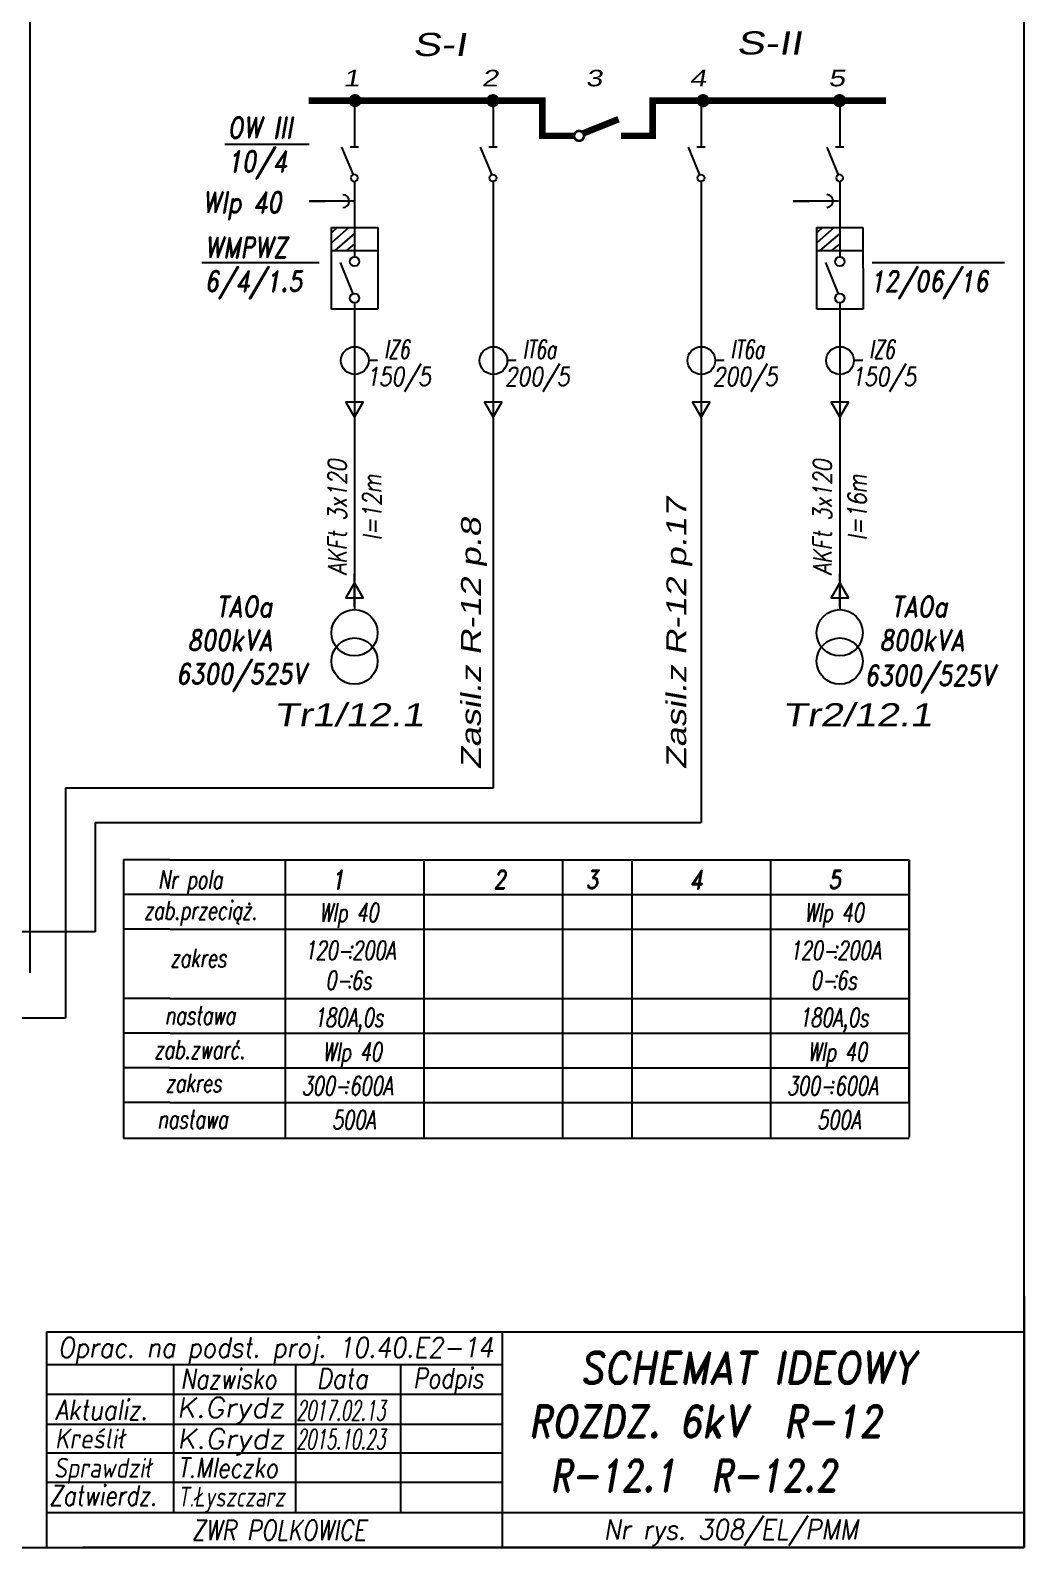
# Model space of a CAD drawing. Extents: x 5 to 594, y -5 to 420.
# Drawn here: x 443.5 to 594.1, y -0.3 to 229.5 of the extents above; entities that cross this region are included whole.
import ezdxf
from ezdxf.enums import TextEntityAlignment as Align

# ---------------------------------------------------------------- set-up
doc = ezdxf.new("R2010")
doc.units = 0
doc.header["$MEASUREMENT"] = 0
doc.layers.get('0').update_dxf_attribs({"linetype": 'CONTINUOUS'})
doc.layers.add('LINIE', color=7, linetype='CONTINUOUS')
doc.layers.add('STYKI', color=7, linetype='CONTINUOUS')
doc.styles.add('Arial', font='arial.ttf', dxfattribs={"width": 1.3, "oblique": 10, "height": 4})
doc.styles.add('ROMAND', font='romand', dxfattribs={"width": 0.7, "oblique": 10, "height": 3.5})
doc.styles.add('ROMANS', font='romans', dxfattribs={"width": 0.7, "oblique": 10, "height": 3.8})

# ---------------------------------------------------------------- blocks, each defined once
blk = doc.blocks.new('5')
for p, q in [((-3.19, 0), (0, 0)), ((0, 0.92), (0, -0.86)), ((7.51, 0), (10.42, 0))]:
    blk.add_line(p, q)
blk.add_circle((6.76, 0.04), 0.75)
at = {"layer": 'STYKI'}
blk.add_line((0.07, 2.82), (6.07, 0.32), dxfattribs=at)
blk = doc.blocks.new('1')
for p, q in [((-5, 0), (-5, 17.7)), ((-5, 17.7), (5, 17.7)), ((-1.23, 17.7), (-5, 14.38)), ((-3.74, 17.7), (-5, 16.54)), ((0, 19.09), (0, 11.32)), ((3.94, 17.7), (5, 17.7)), ((5, 17.7), (5.04, 0)), ((0, 16.37), (-4.31, 12.7)), ((0, 14.18), (-1.78, 12.7)), ((-5, 12.7), (5, 12.7)), ((-4.76, 0), (-5, 0)), ((5.04, 0), (-4.76, 0)), ((0, 1.39), (0, -1.61))]:
    blk.add_line(p, q)
for centre in [(0, 10.32), (0, 2.39)]:
    blk.add_circle(centre, 1)
at = {"layer": 'STYKI'}
blk.add_line((-3.11, 10.08), (-0.36, 3.31), dxfattribs=at)
blk = doc.blocks.new('3')
at = {"color": 7}
blk.add_line((0, 8.61), (0, -2.22), dxfattribs=at)
blk.add_line((3.06, 3.05), (4.99, 3.05))
blk.add_circle((0.05, 3), 3)
blk = doc.blocks.new('*U3')
at = {"color": 0}
mesh = blk.add_polyface(dxfattribs=at)
corners = [(0, 0), (3.75, 6.51), (-3.76, 6.5)]
mesh.append_faces([[corners[k] for k in face] for face in [(0, 1, 2)]], dxfattribs={"color": 0})
blk = doc.blocks.new('6')
at = {"color": 7}
blk.add_line((-0.47, 6.02), (-0.47, -1.14), dxfattribs=at)
at = {"xscale": 0.5, "yscale": 0.5, "zscale": 0.5}
blk.add_blockref('*U3', (-0.47, 0.77), dxfattribs=at)
blk = doc.blocks.new('9')
for centre in [(-0.02, -5), (-0.02, -11.12)]:
    blk.add_circle(centre, 5)

msp = doc.modelspace()

# ---------------------------------------------------------------- linework, layer by layer
for p, q in [((594, -0.31), (594, 420)), ((513.58, 218.5), (513.58, 211.83)), ((545.08, 218.64), (545.08, 211.83)), ((512.94, 211.83), (514.18, 211.83)), ((544.44, 211.83), (545.68, 211.83)), ((513.58, 206.58), (513.58, 204.54)), ((545.08, 206.58), (545.08, 204.54)), ((492.6, 203.6), (485.75, 203.6)), ((565.91, 203.6), (559.06, 203.6)), ((453.29, 109.5), (545.09, 109.5)), ((453.29, 109.5), (453.29, 92.94)), ((453.29, 92.95), (304.33, 92.95)), ((4.78, -0.31), (594, -0.31))]:
    msp.add_line(p, q)
at = {"color": 7}
for p, q in [((443.47, 86.74), (443.47, 237.03)), ((492.59, 219.39), (492.59, 211.85)), ((566.09, 219.39), (566.09, 211.85)), ((472.92, 212.24), (485.72, 212.24)), ((492.59, 206.64), (492.59, 195.12)), ((513.59, 206.47), (513.59, 114.67)), ((545.09, 206.47), (545.09, 109.5)), ((566.09, 206.64), (566.09, 195.12)), ((469.44, 194.3), (487.24, 194.3)), ((570.99, 194.3), (588.79, 194.3)), ((588.79, 194.3), (591.03, 194.3)), ((492.59, 188.22), (492.59, 141.69)), ((566.09, 188.22), (566.09, 141.69)), ((513.59, 114.67), (448.8, 114.67)), ((448.8, 114.67), (448.8, 79.83)), ((464.59, 103.83), (457.59, 103.83)), ((464.59, 103.83), (576.59, 103.83)), ((482.09, 103.83), (482.09, 61.83)), ((503.09, 103.83), (503.09, 61.83)), ((524.09, 103.83), (524.09, 61.83)), ((534.59, 103.83), (534.59, 61.83)), ((555.59, 103.83), (555.59, 61.83)), ((576.59, 67.08), (576.59, 103.83)), ((576.59, 103.83), (576.59, 61.83)), ((464.59, 98.58), (457.59, 98.58)), ((464.59, 98.58), (576.59, 98.58)), ((464.59, 93.33), (457.59, 93.33)), ((464.59, 93.33), (576.59, 93.33)), ((464.59, 82.83), (457.59, 82.83)), ((464.59, 82.83), (457.59, 82.83)), ((464.59, 82.83), (576.59, 82.83)), ((448.8, 79.83), (154.93, 79.83)), ((464.59, 77.58), (457.59, 77.58)), ((464.59, 77.58), (576.59, 77.58)), ((464.59, 72.33), (457.59, 72.33)), ((464.59, 72.33), (576.59, 72.33)), ((464.59, 67.08), (457.59, 67.08)), ((464.59, 67.08), (576.59, 67.08)), ((594, 37.76), (594, -0.31)), ((445.91, 32.34), (445.91, -0.31)), ((594, 33.54), (594, -0.31)), ((445.91, 27.41), (514.84, 27.41)), ((483.63, 27.41), (483.63, 18.28)), ((499.55, 27.41), (499.55, 5)), ((445.91, 22.88), (514.84, 22.88)), ((445.91, 18.35), (514.89, 18.35)), ((483.63, 18.35), (483.63, 5)), ((445.91, 14.01), (514.98, 14.01)), ((445.91, 9.56), (514.89, 9.56)), ((451.45, -0.31), (451.45, -0.31)), ((451.45, -0.31), (451.45, -0.31))]:
    msp.add_line(p, q, dxfattribs=at)
at = {"const_width": 1}
for points in [[(485.65, 218.8), (521.48, 218.8)], [(521.04, 219.29), (521.04, 213.48), (525.83, 213.48)], [(537.74, 219.29), (537.74, 213.48), (532.95, 213.48)], [(537.27, 218.8), (573.1, 218.8)], [(527.06, 213.79), (532.58, 216)]]:
    msp.add_lwpolyline(points, dxfattribs=at)
at = {"color": 7}
for points, const_width in [([(492.17, 218.81, 1), (493.16, 218.81, 1)], 0.985), ([(513.03, 218.81, 1), (514.03, 218.81, 1)], 0.985), ([(544.89, 218.81, 1), (545.89, 218.81, 1)], 0.985), ([(565.55, 218.81, 1), (566.55, 218.81, 1)], 0.985), ([(525.85, 213.47, 1), (527.34, 213.47, 1)], 0.386)]:
    msp.add_lwpolyline(points, format="xyb", close=True, dxfattribs=dict(at, const_width=const_width))
for points in [[(485.73, 203.58), (488.14, 203.58)], [(559.03, 203.58), (561.44, 203.58)]]:
    msp.add_lwpolyline(points)
for centre in [(513.55, 207.1), (545.05, 207.1)]:
    msp.add_circle(centre, 0.525)
for centre in [(490.81, 203.59), (564.11, 203.6)]:
    msp.add_arc(centre, 0.975, 271.3154, 88.6846)
at = {"layer": 'LINIE', "color": 7}
for p, q in [((457.59, 103.83), (457.59, 61.68)), ((457.59, 61.68), (576.59, 61.68)), ((445.91, 32.34), (594, 32.34)), ((514.94, 32.34), (514.94, -0.34)), ((465.16, 27.41), (465.16, 5)), ((445.91, 5), (594.1, 5)), ((445.91, -0.31), (594, -0.31)), ((594, -0.31), (451.44, -0.31)), ((451.44, -0.31), (451.44, -0.31)), ((594, -0.31), (594, -0.31))]:
    msp.add_line(p, q, dxfattribs=at)
at = {"layer": 'STYKI'}
for p, q in [((511.61, 211.79), (513.36, 207.58)), ((543.11, 211.79), (544.86, 207.58))]:
    msp.add_line(p, q, dxfattribs=at)

# ---------------------------------------------------------------- block references
at = {"color": 7}
for name, p, xscale, yscale, zscale, rotation in [('5', (492.58, 211.83), -0.6999999999999886, 0.6999999999999886, 0.7, 90), ('5', (566.08, 211.83), -0.6999999999999886, 0.6999999999999886, 0.7, 90), ('6', (492.26, 146.34), 0.7000000000000455, 0.7000000000000455, 0.7000000000000455, 180), ('6', (565.76, 146.34), 0.7000000000000455, 0.7000000000000455, 0.7000000000000455, 180)]:
    msp.add_blockref(name, p, dxfattribs=dict(at, xscale=xscale, yscale=yscale, zscale=zscale, rotation=rotation))
at = {"color": 7, "xscale": 0.7000000000000455, "yscale": 0.7000000000000455, "zscale": 0.7000000000000455}
for name, p in [('1', (492.59, 187.22)), ('1', (566.09, 187.22)), ('3', (492.59, 177.35)), ('3', (513.59, 177.35)), ('3', (545.09, 177.35)), ('3', (566.09, 177.35)), ('6', (492.91, 170.35)), ('6', (513.91, 170.35)), ('6', (545.41, 170.35)), ('6', (566.41, 170.35)), ('9', (492.59, 141.72)), ('9', (566.09, 141.72))]:
    msp.add_blockref(name, p, dxfattribs=at)

# ---------------------------------------------------------------- texts
at = {"color": 7, "oblique": 10}
for s, height, style, width, p in [('S-I', 3.5, 'Arial', 1.3, (501.38, 225.57)), ('S-II', 3.5, 'Arial', 1.3, (550.43, 225.8)), ('1', 2.5, 'Arial', 1.3, (490.84, 220.98)), ('2', 2.5, 'Arial', 1.3, (511.84, 220.98)), ('3', 2.5, 'Arial', 1.3, (527.59, 220.98)), ('4', 2.5, 'Arial', 1.3, (543.34, 220.98)), ('5', 2.5, 'Arial', 1.3, (564.34, 220.98)), ('OW III', 3.15, 'ROMAND', 0.8, (473.34, 213.14)), ('10/4', 3.15, 'ROMAND', 0.8, (473.34, 208.04)), ('WIp 40', 3.15, 'ROMAND', 0.8, (469.53, 201.84)), ('WMPWZ', 3.15, 'ROMAND', 0.8, (469.86, 195)), ('6/4/1.5', 3.15, 'ROMAND', 0.8, (469.86, 189.9)), ('12/06/16', 3.15, 'ROMAND', 0.8, (570.66, 189.9)), ('IZ6', 2.8, 'ROMAND', 0.67, (497.04, 179.75)), ('IT6a', 2.8, 'ROMAND', 0.67, (518.04, 179.75)), ('IT6a', 2.8, 'ROMAND', 0.67, (549.54, 179.75)), ('IZ6', 2.8, 'ROMAND', 0.67, (570.54, 179.75)), ('150/5', 2.8, 'ROMANS', 0.8, (494.34, 175.62)), ('200/5', 2.8, 'ROMANS', 0.8, (515.34, 175.62)), ('200/5', 2.8, 'ROMANS', 0.8, (546.84, 175.62)), ('150/5', 2.8, 'ROMANS', 0.8, (567.84, 175.62)), ('TAOa', 3.15, 'ROMAND', 0.8, (471.6, 140.62)), ('TAOa', 3.15, 'ROMAND', 0.8, (573.87, 140.62)), ('800kVA', 3.15, 'ROMAND', 0.8, (467.26, 135.52)), ('800kVA', 3.15, 'ROMAND', 0.8, (572.1, 135.52)), ('6300/525V', 3.15, 'ROMAND', 0.8, (465.52, 130.42)), ('6300/525V', 3.15, 'ROMAND', 0.8, (569.81, 130.18)), ('Nr pola', 2.8, 'ROMANS', 0.7, (462.81, 99.45)), ('1', 2.8, 'ROMAND', 0.8, (489.09, 99.44)), ('2', 2.8, 'ROMAND', 0.8, (513.59, 99.44)), ('3', 2.8, 'ROMAND', 0.8, (527.59, 99.44)), ('4', 2.8, 'ROMAND', 0.8, (543.34, 99.44)), ('5', 2.8, 'ROMAND', 0.8, (564.34, 99.44)), ('zab.przeciąż.', 2.8, 'ROMANS', 0.7, (460.65, 94.79)), ('WIp 40', 2.8, 'ROMANS', 0.7, (487.22, 94.46)), ('WIp 40', 2.8, 'ROMANS', 0.7, (560.72, 94.46)), ('zakres', 2.8, 'ROMANS', 0.7, (464.67, 87.56)), ('120-200A', 2.8, 'ROMANS', 0.7, (484.99, 88.72)), (':', 2.8, 'ROMANS', 0.7, (491.5, 88.92)), ('120-200A', 2.8, 'ROMANS', 0.7, (558.49, 88.72)), (':', 2.8, 'ROMANS', 0.7, (565, 88.92)), (' 0-6s', 2.8, 'ROMANS', 0.7, (486.83, 84.19)), (':', 2.8, 'ROMANS', 0.7, (491.41, 84.44)), (' 0-6s', 2.8, 'ROMANS', 0.7, (560.33, 84.19)), (':', 2.8, 'ROMANS', 0.7, (564.91, 84.44)), ('nastawa', 2.8, 'ROMANS', 0.7, (463.83, 78.88)), ('180A,0s', 2.8, 'ROMANS', 0.7, (486.43, 78.56)), ('180A,0s', 2.8, 'ROMANS', 0.7, (559.93, 78.56)), ('zab.zwarć.', 2.8, 'ROMANS', 0.7, (462.22, 73.71)), ('WIp 40', 2.8, 'ROMANS', 0.7, (487.73, 73.35)), ('WIp 40', 2.8, 'ROMANS', 0.7, (561.23, 73.35)), ('zakres', 2.8, 'ROMANS', 0.7, (463.94, 68.64)), ('300-600A', 2.8, 'ROMANS', 0.7, (484.57, 68.21)), (':', 2.8, 'ROMANS', 0.7, (490.9, 68.43)), ('300-600A', 2.8, 'ROMANS', 0.7, (558.07, 68.21)), (':', 2.8, 'ROMANS', 0.7, (564.4, 68.43)), ('nastawa', 2.8, 'ROMANS', 0.7, (462.7, 63.15)), ('500A', 2.8, 'ROMANS', 0.7, (489.17, 63.05)), ('500A', 2.8, 'ROMANS', 0.7, (562.67, 63.05)), ('SCHEMAT IDEOWY ', 4.8, 'ROMAND', 0.9, (526.65, 24.5)), ('Nazwisko', 3.01, 'ROMANS', 0.8, (466.21, 23.72)), ('Data', 3.01, 'ROMANS', 0.85, (486.82, 23.77)), ('Podpis', 3.01, 'ROMANS', 0.8, (501.44, 23.82)), ('Aktualiz.', 3.01, 'ROMANS', 0.85, (447.2, 19.02)), ('2017.02.13', 3.01, 'ROMANS', 0.58, (483.78, 18.91)), ('ROZDZ. 6kV  R-12 ', 4.8, 'ROMAND', 0.85, (518.95, 16.37)), ('Kreślił', 3.01, 'ROMANS', 0.85, (447.2, 14.68)), ('2015.10.23', 3.01, 'ROMANS', 0.58, (483.78, 14.57)), ('Sprawdził', 3.01, 'ROMANS', 0.8, (447.04, 10.25)), ('T.Mleczko', 3.01, 'ROMANS', 0.8, (465.8, 10.26)), ('   R-12.1  R-12.2', 4.8, 'ROMAND', 0.8, (513.61, 8.17)), ('Zatwierdz.', 3.01, 'ROMANS', 0.8, (446.32, 6.05)), ('ZWR POLKOWICE', 3.0096, 'ROMANS', 0.8, (467.91, 0.79)), ('Nr rys. 308/EL/PMM', 3.008, 'ROMANS', 0.9, (530.33, 0.91))]:
    msp.add_text(s, height=height, dxfattribs=dict(at, style=style, width=width)).set_placement(p)
for s, height, style, width, p in [('AKFt 3x120', 2.8, 'ROMANS', 0.8, (491.37, 146.97)), ('AKFt 3x120', 2.8, 'ROMANS', 0.8, (564.86, 146.97)), ('l=12m', 2.8, 'ROMANS', 0.8, (496.62, 152.22)), ('l=16m', 2.8, 'ROMANS', 0.8, (570.12, 152.22)), ('Zasil.z R-12 p.17', 3, 'Arial', 1.3, (542.83, 117.53)), ('Zasil.z R-12 p.8', 3, 'Arial', 1.3, (511.72, 117.53))]:
    msp.add_text(s, height=height, rotation=90, dxfattribs=dict(at, style=style, width=width)).set_placement(p)
for s, height, style, width, p, p2 in [('Tr1/12.1', 3.5, 'Arial', 1.249377, (480.34, 124.05), (503.09, 124.05)), ('Tr2/12.1', 3.5, 'Arial', 1.249377, (557.34, 124.05), (580.09, 124.05)), ('Oprac. na podst. proj. 10.40.E2-14', 3.0096, 'ROMANS', 0.775935, (447.65, 28.47), (513.59, 28.47)), ('K.Grydz', 3.01, 'ROMANS', 0.99377, (465.66, 19.38), (481.89, 19.38)), ('K.Grydz', 3.01, 'ROMANS', 0.99377, (465.7, 14.65), (481.94, 14.65)), ('T.Łyszczarz', 3.0096, 'ROMANS', 0.64737, (465.77, 5.86), (482, 5.86))]:
    msp.add_text(s, height=height, dxfattribs=dict(at, style=style, width=width)).set_placement(p, p2, align=Align.FIT)

doc.saveas('drawing.dxf')
